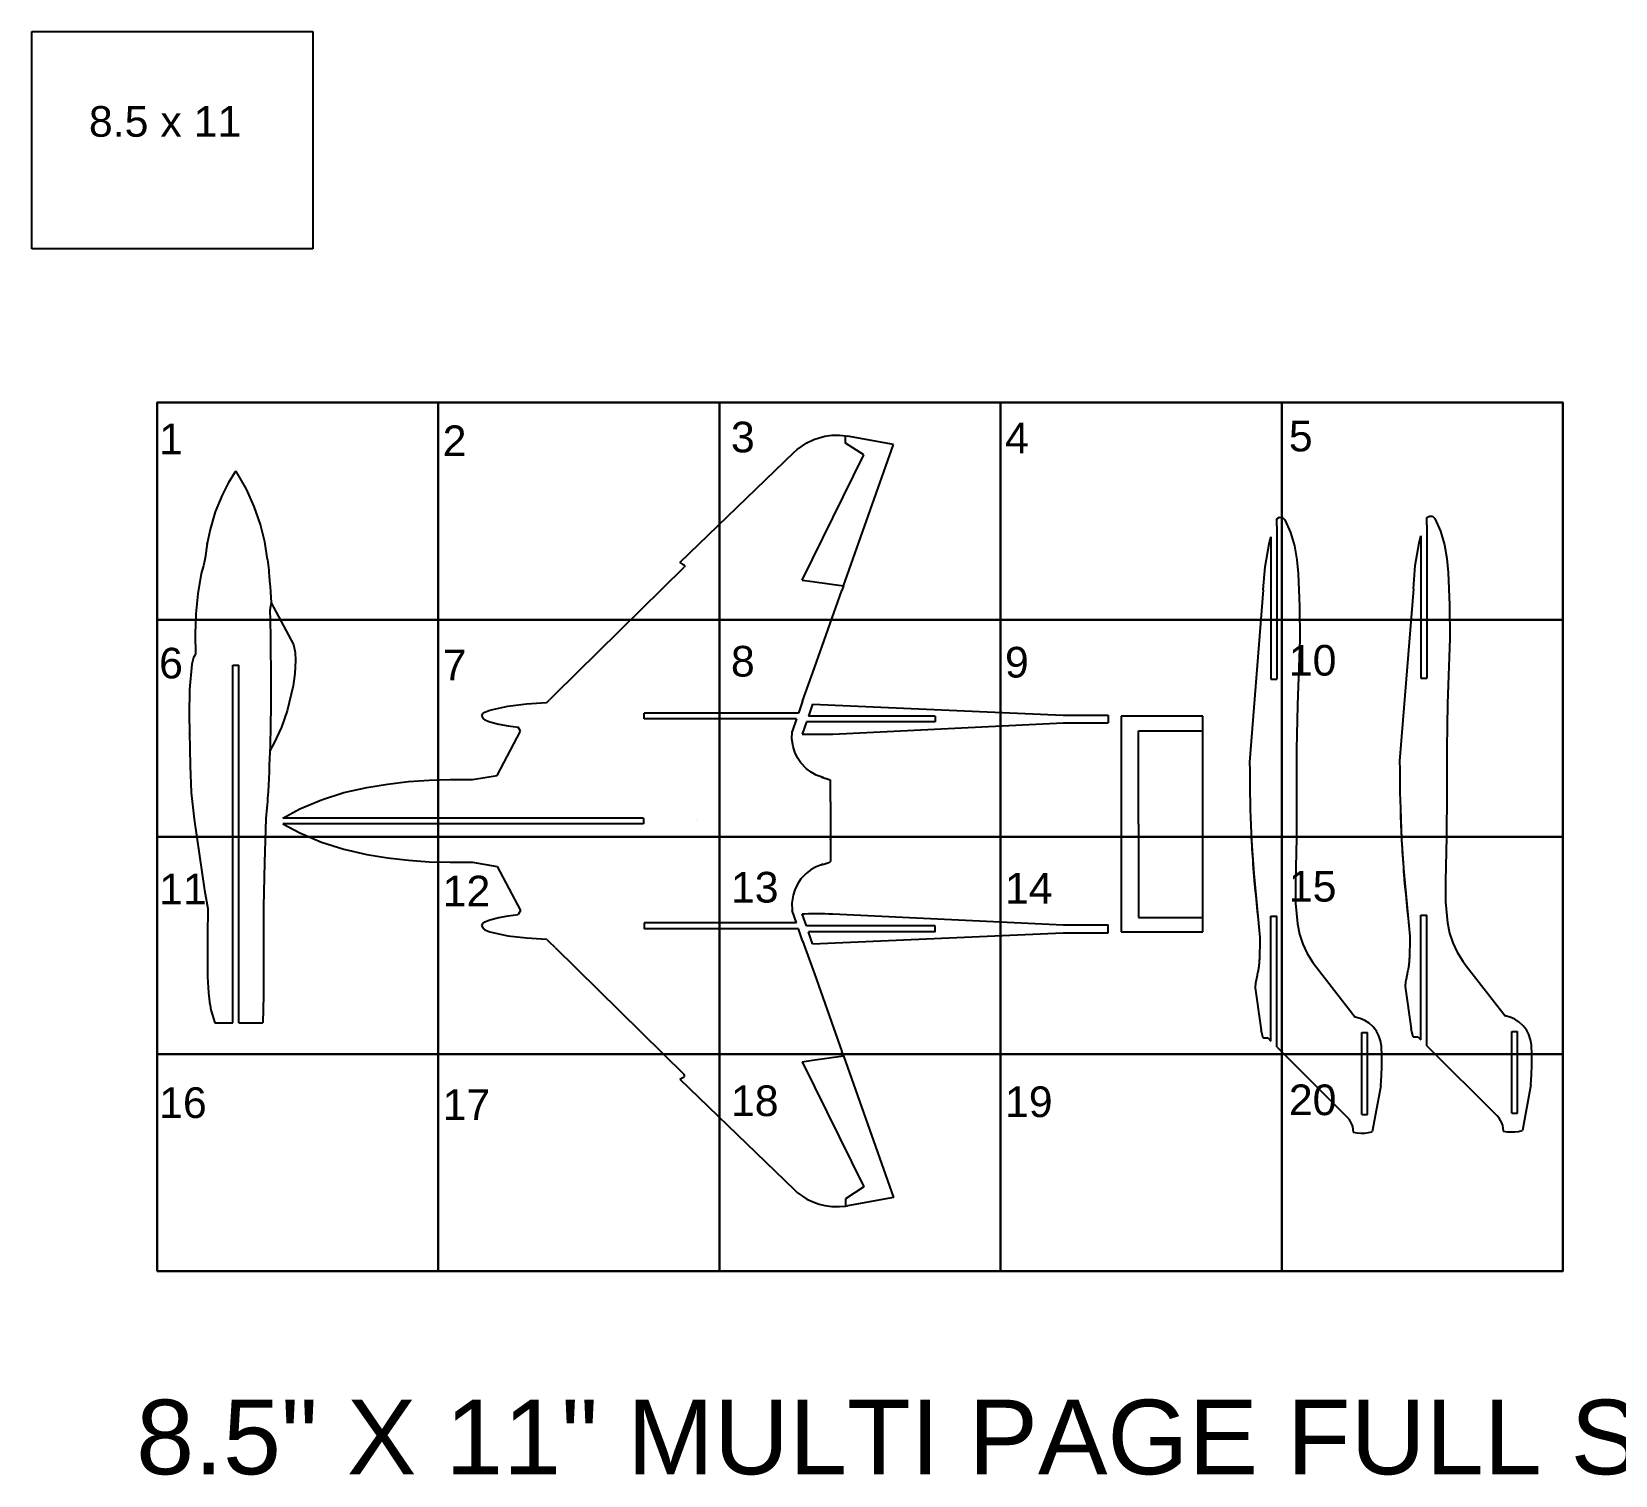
# Model space of a CAD drawing. Header units: inches. Extents: x 17 to 413, y 34 to 164.
# Drawn here: x 271.9 to 333.9, y 35.8 to 92.3 of the extents above; entities that cross this region are included whole.
import ezdxf

# ---------------------------------------------------------------- set-up
doc = ezdxf.new("R2010")
doc.units = ezdxf.units.IN
doc.header["$MEASUREMENT"] = 0
doc.linetypes.add('CENTERX2', pattern=[4, 2.5, -0.5, 0.5, -0.5])
for name, color, linetype in [('GLASS', 120, 'Continuous'), ('Layer 1', 7, 'Continuous'), ('MISC', 210, 'CENTERX2')]:
    doc.layers.add(name, color=color, linetype=linetype)
doc.styles.get("Standard").update_dxf_attribs({"font": 'arial.ttf'})

msp = doc.modelspace()

# ---------------------------------------------------------------- linework, layer by layer
at = {"linetype": 'Continuous'}
for p, q in [((301.85495, 75.9824), (302.23363, 76.24206)), ((278.67776, 71.67407), (278.61594, 71.4204)), ((297.26528, 71.55297), (297.38213, 71.48156)), ((302.04321, 70.86703), (302.45219, 70.80809)), ((303.66075, 70.63781), (303.59906, 70.46455)), ((320.09226, 70.48191), (319.55539, 63.7336)), ((325.96253, 70.52669), (325.42566, 63.77838)), ((278.29449, 67.93786), (278.31423, 67.95646)), ((279.77109, 53.5318), (279.77109, 67.5318)), ((279.77109, 67.5318), (279.99929, 67.5318)), ((279.99929, 53.5318), (279.99929, 67.5318)), ((292.377, 66.39649), (292.16277, 66.18443)), ((292.05241, 66.0784), (292.04627, 66.07222)), ((302.06485, 66.13034), (301.9054, 65.66019)), ((302.45033, 66.01185), (302.28958, 65.54171)), ((290.5452, 65.15672), (290.93799, 65.10683)), ((301.82801, 65.43199), (301.66106, 64.9397)), ((302.21155, 65.31351), (302.04784, 64.83471)), ((307.25057, 65.31351), (302.21155, 65.31351)), ((307.25057, 65.54171), (302.28958, 65.54171)), ((307.25057, 65.54171), (307.25057, 65.31351)), ((312.26585, 65.58125), (314.02512, 65.58125)), ((312.26585, 65.27614), (314.02512, 65.27614)), ((314.02512, 65.58125), (314.02512, 65.27614)), ((314.53042, 65.54132), (314.53042, 57.09132)), ((317.73042, 65.54132), (314.53042, 65.54132)), ((317.73042, 57.09132), (317.73042, 65.54132)), ((315.20625, 61.31632), (315.20625, 64.9713)), ((315.20625, 64.9713), (317.73042, 64.9713)), ((288.27432, 63.05678), (289.14627, 63.05678)), ((303.15762, 62.18562), (303.15762, 60.69255)), ((295.83362, 61.55318), (281.73198, 61.55318)), ((295.83362, 61.55318), (295.83362, 61.32498)), ((295.83362, 61.32498), (281.73198, 61.32498)), ((315.20625, 61.31632), (315.20625, 57.66134)), ((288.27432, 59.82138), (289.14627, 59.82138)), ((290.5452, 57.72145), (290.93799, 57.77134)), ((301.82801, 57.44617), (301.66106, 57.93847)), ((302.21155, 57.32769), (302.04784, 57.80649)), ((315.20625, 57.66134), (317.73042, 57.66134)), ((320.38691, 52.82085), (320.38691, 57.70723)), ((320.38691, 57.70723), (320.61511, 57.70723)), ((320.61511, 52.5936), (320.61511, 57.70723)), ((326.25717, 52.86563), (326.25717, 57.75201)), ((326.25717, 57.75201), (326.48537, 57.75201)), ((326.48537, 52.63838), (326.48537, 57.75201)), ((302.06485, 56.74783), (301.9054, 57.21797)), ((307.25057, 57.32769), (302.21155, 57.32769)), ((302.45033, 56.62935), (302.28958, 57.09949)), ((307.25057, 57.09949), (302.28958, 57.09949)), ((307.25057, 57.09949), (307.25057, 57.32769)), ((312.26585, 57.36506), (314.02512, 57.36506)), ((312.26585, 57.05996), (314.02512, 57.05996)), ((314.02512, 57.05996), (314.02512, 57.36506)), ((314.53042, 57.09132), (317.73042, 57.09132)), ((292.05241, 56.79976), (292.04627, 56.80594)), ((292.377, 56.48168), (292.16277, 56.69373)), ((323.94424, 49.9509), (323.94424, 53.1509)), ((323.94424, 53.1509), (324.05834, 53.1509)), ((329.8145, 49.99568), (329.8145, 53.19568)), ((329.8145, 53.19568), (329.9286, 53.19568)), ((302.04321, 52.01114), (302.45219, 52.07008)), ((303.66075, 52.24036), (303.59906, 52.41362)), ((297.26528, 51.32519), (297.38213, 51.3966)), ((323.94424, 49.9509), (324.05834, 49.9509)), ((329.8145, 49.99568), (329.9286, 49.99568)), ((301.85495, 46.89577), (302.23363, 46.63611))]:
    msp.add_line(p, q, dxfattribs=at)
at = {"layer": 'GLASS', "color": 7}
for p, q in [((319.71656, 59.38618), (319.96003, 56.88048)), ((325.58682, 59.43095), (325.8303, 56.92526)), ((319.82371, 58.20047), (319.85401, 57.89319)), ((319.85401, 57.89319), (319.88647, 57.58592)), ((325.69398, 58.24525), (325.72427, 57.93797)), ((325.72427, 57.93797), (325.75673, 57.6307)), ((325.75673, 57.6307), (325.78919, 57.32558)), ((319.88647, 57.58592), (319.91892, 57.28081))]:
    msp.add_line(p, q, dxfattribs=at)
at = {"layer": 'Layer 1', "color": 7}
for p, q in [((302.23363, 76.24206), (302.50813, 76.36896)), ((302.50813, 76.36896), (302.71101, 76.43958)), ((302.71101, 76.43958), (302.93111, 76.49361)), ((302.93111, 76.49361), (303.21195, 76.53439)), ((303.21195, 76.53439), (303.50597, 76.53555)), ((303.50597, 76.53555), (303.74088, 76.51351)), ((303.74088, 76.51351), (303.81545, 76.50388)), ((303.74621, 76.22691), (303.74621, 76.51471)), ((304.4603, 75.76817), (303.74621, 76.22691)), ((305.62449, 76.17714), (303.81545, 76.50389)), ((297.26528, 71.55297), (301.72944, 75.86771)), ((301.72944, 75.86771), (301.85495, 75.9824)), ((302.04321, 70.86703), (304.4603, 75.76817)), ((303.66075, 70.63781), (305.62449, 76.17714)), ((279.8549, 75.1082), (279.58966, 74.6599)), ((279.86788, 75.12119), (279.8549, 75.1082)), ((279.88519, 75.12768), (279.86788, 75.12119)), ((279.90467, 75.12119), (279.88519, 75.12768)), ((279.91765, 75.1082), (279.90467, 75.12119)), ((280.30569, 74.4195), (279.91765, 75.1082)), ((279.58966, 74.6599), (279.3543, 74.19525)), ((280.60801, 73.74523), (280.30569, 74.4195)), ((279.3543, 74.19525), (279.08428, 73.53227)), ((280.84847, 73.04651), (280.60801, 73.74523)), ((279.08428, 73.53227), (278.87799, 72.84678)), ((320.61511, 73.26137), (320.61989, 73.26853)), ((320.61989, 73.26853), (320.7268, 73.32576)), ((320.7268, 73.32576), (320.84091, 73.31723)), ((320.84091, 73.31723), (320.93379, 73.2267)), ((320.93379, 73.2267), (321.15906, 72.73129)), ((326.48537, 73.30615), (326.49016, 73.31331)), ((326.49016, 73.31331), (326.59707, 73.37054)), ((326.59707, 73.37054), (326.71118, 73.36201)), ((326.71118, 73.36201), (326.80405, 73.27148)), ((326.80405, 73.27148), (327.02932, 72.77607)), ((278.87799, 72.84678), (278.76144, 72.29711)), ((281.01565, 72.36579), (280.84847, 73.04651)), ((320.3146, 72.2849), (320.38691, 72.55585)), ((321.15906, 72.73129), (321.3075, 72.20513)), ((326.18486, 72.32968), (326.25717, 72.60063)), ((327.02932, 72.77607), (327.17777, 72.24991)), ((278.76144, 72.29711), (278.68522, 71.74043)), ((278.75133, 72.31242), (278.75565, 72.27564)), ((281.12941, 71.67407), (281.01565, 72.36579)), ((320.16879, 71.38858), (320.3146, 72.2849)), ((321.3075, 72.20513), (321.40025, 71.66295)), ((326.03906, 71.43335), (326.18486, 72.32968)), ((327.17777, 72.24991), (327.27052, 71.70773)), ((278.61594, 71.4204), (278.53371, 71.1182)), ((278.68522, 71.74043), (278.67776, 71.67407)), ((281.12941, 71.67407), (281.14023, 71.56804)), ((281.14023, 71.56804), (281.15321, 71.46417)), ((281.15321, 71.46417), (281.16403, 71.35814)), ((281.16403, 71.35814), (281.17485, 71.25211)), ((292.377, 66.39649), (297.42541, 71.37121)), ((297.38213, 71.48156), (297.41675, 71.47074)), ((297.41675, 71.47074), (297.44056, 71.44261)), ((297.44488, 71.40367), (297.42541, 71.37121)), ((297.44056, 71.44261), (297.44488, 71.40367)), ((320.09226, 70.48191), (320.16879, 71.38858)), ((321.40025, 71.66295), (321.45844, 71.11945)), ((325.96253, 70.52669), (326.03906, 71.43335)), ((327.27052, 71.70773), (327.3287, 71.16423)), ((278.53371, 71.1182), (278.40156, 70.33372)), ((278.47219, 70.77821), (278.46137, 70.77821)), ((281.17485, 71.25211), (281.18351, 71.14607)), ((281.18351, 71.14607), (281.19216, 71.04004)), ((281.19216, 71.04004), (281.20947, 70.83014)), ((281.20947, 70.83014), (281.22462, 70.61808)), ((302.45219, 70.80809), (303.66075, 70.63781)), ((321.45844, 71.11945), (321.50931, 69.83368)), ((327.3287, 71.16423), (327.37958, 69.87846)), ((278.40156, 70.33372), (278.32522, 69.5421)), ((281.22462, 70.61808), (281.23977, 70.40601)), ((281.23977, 70.40601), (281.2679, 69.98189)), ((302.5236, 67.43082), (303.59906, 70.46455)), ((278.32522, 69.5421), (278.30079, 68.74945)), ((281.24892, 69.83258), (281.21596, 69.69409)), ((281.21596, 69.69409), (281.22246, 69.55776)), ((281.22246, 69.55776), (281.22462, 69.4236)), ((281.22462, 69.4236), (281.22895, 69.28943)), ((281.26787, 69.98229), (281.24892, 69.83258)), ((281.26787, 69.98229), (282.14643, 68.33947)), ((321.50931, 69.83368), (321.51611, 68.54725)), ((327.37958, 69.87846), (327.38638, 68.59203)), ((281.22895, 69.28943), (281.23328, 69.15743)), ((281.23328, 69.15743), (281.23544, 69.02544)), ((281.23544, 69.02544), (281.23761, 68.89344)), ((281.23761, 68.89344), (281.23978, 68.7636)), ((278.30079, 68.74945), (278.31423, 67.95646)), ((281.23978, 68.7636), (281.24194, 68.63377)), ((281.24194, 68.63377), (281.24194, 68.50393)), ((281.24194, 68.50393), (281.24411, 68.24643)), ((281.24411, 68.24643), (281.24628, 67.98892)), ((282.14643, 68.33947), (282.20694, 68.03026)), ((321.51611, 68.54725), (321.42931, 65.97542)), ((327.38638, 68.59203), (327.29958, 66.0202)), ((278.16848, 67.57003), (278.07599, 66.57917)), ((278.22469, 67.83153), (278.16848, 67.57003)), ((278.29449, 67.93786), (278.22469, 67.83153)), ((281.24628, 67.98892), (281.2506, 67.47391)), ((282.22216, 67.71405), (282.19849, 67.21502)), ((282.20694, 68.03026), (282.22216, 67.71405)), ((281.2506, 67.47391), (281.25277, 66.9589)), ((281.25277, 66.9589), (281.25277, 66.70139)), ((282.19849, 67.21502), (282.1296, 66.72046)), ((302.06485, 66.13034), (302.5236, 67.43082)), ((278.07599, 66.57917), (278.06623, 65.58452)), ((281.25277, 66.70139), (281.25494, 66.44389)), ((281.25494, 66.44389), (281.25277, 66.18638)), ((282.1296, 66.72046), (281.89555, 65.74898)), ((281.25277, 65.92887), (281.2506, 65.67353)), ((281.25277, 66.18638), (281.25277, 65.92887)), ((281.89555, 65.74898), (281.67144, 65.11092)), ((289.55076, 65.64096), (289.63171, 65.7013)), ((289.63171, 65.7013), (289.82835, 65.77897)), ((289.82835, 65.77897), (290.53586, 65.93532)), ((290.53586, 65.93532), (291.25646, 66.02145)), ((291.25646, 66.02145), (292.04627, 66.07222)), ((292.05241, 66.0784), (292.16277, 66.18443)), ((321.42931, 65.97542), (321.39659, 64.24104)), ((327.29958, 66.0202), (327.26685, 64.28582)), ((278.06623, 65.58452), (278.10219, 63.59334)), ((281.24195, 65.15852), (281.23762, 64.90101)), ((281.24628, 65.41602), (281.24195, 65.15852)), ((281.2506, 65.67353), (281.24628, 65.41602)), ((281.67144, 65.11092), (281.38474, 64.49852)), ((289.51414, 65.54609), (289.55076, 65.64096)), ((289.51414, 65.54609), (289.55165, 65.45183)), ((289.55165, 65.45183), (289.63208, 65.39156)), ((289.63208, 65.39156), (289.82854, 65.31594)), ((289.82854, 65.31594), (290.18349, 65.22125)), ((290.18349, 65.22125), (290.5452, 65.15672)), ((291.02888, 64.95103), (290.93799, 65.10683)), ((278.0569, 64.86762), (278.08702, 64.78849)), ((281.38474, 64.49852), (281.21813, 64.1761)), ((281.23113, 64.64351), (281.22464, 64.386)), ((281.23762, 64.90101), (281.23113, 64.64351)), ((290.11138, 63.21994), (291.02888, 64.95103)), ((301.64721, 64.65779), (301.65977, 64.9262)), ((301.68962, 64.34807), (301.64721, 64.65779)), ((301.65977, 64.9262), (301.66236, 64.95319)), ((281.20733, 63.87315), (281.19651, 63.61565)), ((281.21598, 64.12849), (281.20733, 63.87315)), ((281.22464, 64.386), (281.21598, 64.12849)), ((301.75421, 64.136), (301.68962, 64.34807)), ((301.86135, 63.91211), (301.75421, 64.136)), ((301.99645, 63.70954), (301.86135, 63.91211)), ((321.39659, 64.24104), (321.39593, 62.5062)), ((327.26685, 64.28582), (327.26619, 62.55098)), ((278.10219, 63.59334), (278.14082, 62.54949)), ((281.18569, 63.35814), (281.17487, 63.10064)), ((281.19651, 63.61565), (281.18569, 63.35814)), ((289.14627, 63.05678), (290.11138, 63.21994)), ((302.20255, 63.49127), (301.99645, 63.70954)), ((302.39826, 63.34405), (302.20255, 63.49127)), ((302.60134, 63.23337), (302.39826, 63.34405)), ((302.86333, 63.13771), (302.60134, 63.23337)), ((319.55539, 63.7336), (319.55756, 63.42633)), ((319.55756, 63.42633), (319.55972, 63.11689)), ((325.42566, 63.77838), (325.42782, 63.4711)), ((325.42782, 63.4711), (325.42999, 63.16166)), ((281.16189, 62.84313), (281.14674, 62.58562)), ((281.17487, 63.10064), (281.16189, 62.84313)), ((284.11574, 62.54996), (285.01536, 62.74822)), ((285.01536, 62.74822), (285.82373, 62.88092)), ((285.82373, 62.88092), (286.63778, 62.97746)), ((286.63778, 62.97746), (287.45536, 63.03652)), ((287.45536, 63.03652), (288.27432, 63.05678)), ((302.79625, 63.15503), (302.84385, 63.14205)), ((302.84385, 63.14205), (302.8893, 63.13123)), ((302.8893, 63.13123), (302.93474, 63.11825)), ((302.93474, 63.11825), (302.97802, 63.10526)), ((302.97802, 63.10526), (302.99749, 63.09877)), ((302.99749, 63.09877), (303.01913, 63.09228)), ((303.01913, 63.09228), (303.03861, 63.08579)), ((303.03861, 63.08579), (303.05808, 63.0793)), ((303.05808, 63.0793), (303.07539, 63.07064)), ((303.07539, 63.07064), (303.09487, 63.06415)), ((303.09487, 63.06415), (303.11002, 63.05766)), ((303.11002, 63.05766), (303.12733, 63.049)), ((303.12733, 63.049), (303.14248, 63.04251)), ((303.14248, 63.04251), (303.15762, 63.03386)), ((303.15762, 62.18562), (303.15762, 63.03385)), ((303.15762, 62.18562), (303.15762, 63.03385)), ((319.55972, 63.11689), (319.56405, 62.80961)), ((319.56405, 62.80961), (319.56838, 62.50233)), ((325.42999, 63.16166), (325.43432, 62.85439)), ((325.43432, 62.85439), (325.43864, 62.54711)), ((278.14082, 62.54949), (278.25762, 61.51219)), ((281.10995, 62.07278), (281.09913, 61.9451)), ((281.12077, 62.20045), (281.10995, 62.07278)), ((281.12943, 62.33028), (281.12077, 62.20045)), ((281.13808, 62.45795), (281.12943, 62.33028)), ((281.14674, 62.58562), (281.13808, 62.45795)), ((282.39126, 61.91021), (283.23857, 62.27015)), ((283.23857, 62.27015), (284.11574, 62.54996)), ((303.15762, 62.18562), (303.15762, 62.17047)), ((303.15762, 62.17047), (303.15762, 62.15532)), ((319.56838, 62.50233), (319.57487, 62.19289)), ((319.57487, 62.19289), (319.58353, 61.88562)), ((321.39593, 62.5062), (321.3916, 60.7714)), ((325.43864, 62.54711), (325.44513, 62.23767)), ((325.44513, 62.23767), (325.45379, 61.9304)), ((327.26619, 62.55098), (327.26187, 60.81618)), ((278.25762, 61.51219), (278.56289, 59.44495)), ((281.06647, 61.53883), (281.00824, 59.81365)), ((281.09913, 61.9451), (281.06647, 61.53883)), ((281.73198, 61.55318), (282.39126, 61.91021)), ((297.91878, 61.44774), (297.91878, 61.44774)), ((319.58353, 61.88562), (319.59218, 61.57834)), ((319.58353, 61.88562), (319.63111, 60.63474)), ((319.59218, 61.57834), (319.603, 61.2689)), ((325.45379, 61.9304), (325.46245, 61.62312)), ((325.45379, 61.9304), (325.50137, 60.67952)), ((325.46245, 61.62312), (325.47327, 61.31368)), ((281.73198, 61.32498), (282.39126, 60.96796)), ((282.39126, 60.96796), (283.23857, 60.60802)), ((319.603, 61.2689), (319.61598, 60.96163)), ((319.61598, 60.96163), (319.62247, 60.80799)), ((319.62247, 60.80799), (319.63113, 60.65435)), ((321.3916, 60.7714), (321.34788, 59.03714)), ((325.47327, 61.31368), (325.48625, 61.0064)), ((325.48625, 61.0064), (325.49274, 60.85277)), ((325.49274, 60.85277), (325.5014, 60.69913)), ((327.26187, 60.81618), (327.21814, 59.08191)), ((283.23857, 60.60802), (284.11574, 60.32821)), ((284.11574, 60.32821), (285.01536, 60.12995)), ((285.01536, 60.12995), (285.82373, 59.99725)), ((303.15762, 60.7077), (303.15762, 60.72284)), ((303.15762, 60.69255), (303.15762, 60.7077)), ((303.15762, 60.69255), (303.15762, 59.84432)), ((303.15762, 60.69255), (303.15762, 59.84432)), ((319.63111, 60.63474), (319.71656, 59.38618)), ((319.63113, 60.65435), (319.63979, 60.50071)), ((319.63979, 60.50071), (319.64844, 60.34707)), ((319.64844, 60.34707), (319.6571, 60.19344)), ((319.6571, 60.19344), (319.66792, 60.0398)), ((325.50137, 60.67952), (325.58682, 59.43095)), ((325.5014, 60.69913), (325.51005, 60.54549)), ((325.51005, 60.54549), (325.51871, 60.39185)), ((325.51871, 60.39185), (325.52736, 60.23821)), ((325.52736, 60.23821), (325.53818, 60.08458)), ((281.00824, 59.81365), (280.97552, 58.07927)), ((285.82373, 59.99725), (286.63778, 59.90071)), ((286.63778, 59.90071), (287.45536, 59.84164)), ((287.45536, 59.84164), (288.27432, 59.82138)), ((289.14627, 59.82138), (290.11138, 59.65823)), ((290.11138, 59.65823), (291.02888, 57.92714)), ((302.39826, 59.53411), (302.20255, 59.38689)), ((302.60134, 59.64479), (302.39826, 59.53411)), ((302.86333, 59.74045), (302.60134, 59.64479)), ((302.79625, 59.72313), (302.84385, 59.73612)), ((302.84385, 59.73612), (302.8893, 59.74694)), ((302.8893, 59.74694), (302.93474, 59.75992)), ((302.93474, 59.75992), (302.97802, 59.7729)), ((302.97802, 59.7729), (302.99749, 59.77939)), ((302.99749, 59.77939), (303.01913, 59.78589)), ((303.01913, 59.78589), (303.03861, 59.79238)), ((303.03861, 59.79238), (303.05808, 59.79887)), ((303.05808, 59.79887), (303.07539, 59.80752)), ((303.07539, 59.80752), (303.09487, 59.81402)), ((303.09487, 59.81402), (303.11002, 59.82051)), ((303.11002, 59.82051), (303.12733, 59.82916)), ((303.12733, 59.82916), (303.14248, 59.83565)), ((303.14248, 59.83565), (303.15762, 59.84431)), ((319.66792, 60.0398), (319.67657, 59.88616)), ((319.67657, 59.88616), (319.68739, 59.73252)), ((319.68739, 59.73252), (319.70037, 59.57888)), ((319.70037, 59.57888), (319.71119, 59.42525)), ((325.53818, 60.08458), (325.54684, 59.93094)), ((325.54684, 59.93094), (325.55766, 59.7773)), ((325.55766, 59.7773), (325.57064, 59.62366)), ((325.57064, 59.62366), (325.58146, 59.47002)), ((278.56289, 59.44495), (278.66312, 58.72426)), ((301.86135, 58.96606), (301.75421, 58.74216)), ((301.99645, 59.16862), (301.86135, 58.96606)), ((302.20255, 59.38689), (301.99645, 59.16862)), ((319.71119, 59.42525), (319.73716, 59.12013)), ((319.73716, 59.12013), (319.76529, 58.81286)), ((319.73717, 59.04873), (319.74582, 59.01627)), ((321.34788, 59.03714), (321.35012, 58.22162)), ((325.58146, 59.47002), (325.60742, 59.16491)), ((325.60742, 59.16491), (325.63555, 58.85764)), ((325.60743, 59.09351), (325.61609, 59.06105)), ((327.21814, 59.08191), (327.22038, 58.2664)), ((278.66312, 58.72426), (278.79246, 58.00894)), ((301.68962, 58.5301), (301.64721, 58.22038)), ((301.75421, 58.74216), (301.68962, 58.5301)), ((319.76529, 58.81286), (319.79342, 58.50558)), ((319.79342, 58.50558), (319.82371, 58.20047)), ((325.63555, 58.85764), (325.66369, 58.55036)), ((325.66369, 58.55036), (325.69398, 58.24525)), ((327.22038, 58.2664), (327.29814, 57.44938)), ((278.78811, 57.79255), (278.78595, 57.58049)), ((278.79027, 57.90075), (278.78811, 57.79255)), ((278.79246, 58.00894), (278.79027, 57.90075)), ((280.97552, 58.07927), (280.97486, 56.34443)), ((289.82854, 57.56223), (290.18349, 57.65691)), ((290.18349, 57.65691), (290.5452, 57.72145)), ((291.02888, 57.92714), (290.93799, 57.77134)), ((301.64721, 58.22038), (301.65977, 57.95196)), ((301.65977, 57.95196), (301.66236, 57.92497)), ((321.35012, 58.22162), (321.42788, 57.4046)), ((278.78378, 57.37059), (278.78161, 57.15852)), ((278.78161, 57.15852), (278.78161, 56.94862)), ((278.78595, 57.58049), (278.78378, 57.37059)), ((289.51414, 57.33207), (289.55165, 57.42634)), ((289.51414, 57.33207), (289.55076, 57.2372)), ((289.55076, 57.2372), (289.63171, 57.17686)), ((289.55165, 57.42634), (289.63208, 57.4866)), ((289.63171, 57.17686), (289.82835, 57.0992)), ((289.63208, 57.4866), (289.82854, 57.56223)), ((289.82835, 57.0992), (290.53586, 56.94284)), ((321.42788, 57.4046), (321.51188, 57.00625)), ((327.29814, 57.44938), (327.38214, 57.05103)), ((327.38214, 57.05103), (327.50519, 56.66517)), ((278.78161, 56.53315), (278.77945, 56.32758)), ((278.78161, 56.94862), (278.78161, 56.74089)), ((278.78161, 56.74089), (278.78161, 56.53315)), ((290.53586, 56.94284), (291.25646, 56.85672)), ((291.25646, 56.85672), (292.04627, 56.80594)), ((292.05241, 56.79976), (292.16277, 56.69373)), ((292.377, 56.48168), (297.42541, 51.50696)), ((302.06485, 56.74783), (302.5236, 55.44735)), ((319.9492, 56.46934), (319.94704, 56.36547)), ((319.95137, 56.57104), (319.9492, 56.52127)), ((319.9492, 56.52127), (319.9492, 56.46934)), ((319.95353, 56.66625), (319.95137, 56.64461)), ((319.95137, 56.64461), (319.95137, 56.62081)), ((319.95137, 56.62081), (319.95137, 56.59701)), ((319.95137, 56.59701), (319.95137, 56.57104)), ((319.9557, 56.76796), (319.95353, 56.74848)), ((319.95353, 56.74848), (319.95353, 56.72901)), ((319.95353, 56.72901), (319.95353, 56.70953)), ((319.95353, 56.70953), (319.95353, 56.68789)), ((319.95353, 56.68789), (319.95353, 56.66625)), ((319.95787, 56.84153), (319.9557, 56.82855)), ((319.9557, 56.82855), (319.9557, 56.81556)), ((319.9557, 56.81556), (319.9557, 56.80042)), ((319.9557, 56.80042), (319.9557, 56.7831)), ((319.9557, 56.7831), (319.9557, 56.76796)), ((319.96003, 56.87399), (319.95787, 56.8675)), ((319.95787, 56.8675), (319.95787, 56.86101)), ((319.95787, 56.86101), (319.95787, 56.85235)), ((319.95787, 56.85235), (319.95787, 56.84153)), ((319.96003, 56.88048), (319.96003, 56.87832)), ((319.96003, 56.87832), (319.96003, 56.87399)), ((319.96437, 56.86966), (319.96437, 56.87182)), ((319.96437, 56.86534), (319.96437, 56.86966)), ((319.96437, 56.86101), (319.96437, 56.86534)), ((319.96653, 56.85668), (319.96437, 56.86101)), ((319.96653, 56.85019), (319.96653, 56.85668)), ((319.96653, 56.8437), (319.96653, 56.85019)), ((319.96653, 56.83721), (319.96653, 56.8437)), ((321.51188, 57.00625), (321.63493, 56.6204)), ((321.63493, 56.6204), (321.80374, 56.25133)), ((325.8173, 56.41025), (325.81513, 56.35615)), ((325.81947, 56.51412), (325.8173, 56.41025)), ((325.82163, 56.61582), (325.81947, 56.56605)), ((325.81947, 56.56605), (325.81947, 56.51412)), ((325.8238, 56.71103), (325.82163, 56.68939)), ((325.82163, 56.68939), (325.82163, 56.66559)), ((325.82163, 56.66559), (325.82163, 56.64179)), ((325.82163, 56.64179), (325.82163, 56.61582)), ((325.82597, 56.81274), (325.8238, 56.79326)), ((325.8238, 56.79326), (325.8238, 56.77379)), ((325.8238, 56.77379), (325.8238, 56.75431)), ((325.8238, 56.75431), (325.8238, 56.73267)), ((325.8238, 56.73267), (325.8238, 56.71103)), ((325.82813, 56.88631), (325.82597, 56.87333)), ((325.82597, 56.87333), (325.82597, 56.86034)), ((325.82597, 56.86034), (325.82597, 56.84519)), ((325.82597, 56.84519), (325.82597, 56.82788)), ((325.82597, 56.82788), (325.82597, 56.81274)), ((325.8303, 56.91877), (325.82813, 56.91228)), ((325.82813, 56.91228), (325.82813, 56.90578)), ((325.82813, 56.90578), (325.82813, 56.89713)), ((325.82813, 56.89713), (325.82813, 56.88631)), ((325.8303, 56.92526), (325.8303, 56.92309)), ((325.8303, 56.92309), (325.8303, 56.91877)), ((325.83463, 56.91444), (325.83463, 56.9166)), ((325.83463, 56.91011), (325.83463, 56.91444)), ((325.83463, 56.90579), (325.83463, 56.91011)), ((325.8368, 56.90146), (325.83463, 56.90579)), ((325.8368, 56.89497), (325.8368, 56.90146)), ((325.8368, 56.88848), (325.8368, 56.89497)), ((325.8368, 56.88198), (325.8368, 56.88848)), ((327.50519, 56.66517), (327.67401, 56.29611)), ((278.77729, 56.12201), (278.77512, 55.91644)), ((278.77512, 55.91644), (278.77512, 55.81257)), ((278.77512, 55.81257), (278.77512, 55.7087)), ((278.77945, 56.32758), (278.77729, 56.12201)), ((280.97486, 56.34443), (280.97053, 54.60963)), ((319.91672, 55.78554), (319.91239, 55.75741)), ((319.91888, 55.81583), (319.91672, 55.78554)), ((319.92321, 55.84829), (319.91888, 55.81583)), ((319.92538, 55.88075), (319.92321, 55.84829)), ((319.92754, 55.91537), (319.92538, 55.88075)), ((319.93187, 55.95216), (319.92754, 55.91537)), ((319.93404, 55.99111), (319.93187, 55.95216)), ((319.9362, 56.03006), (319.93404, 55.99111)), ((319.93837, 56.07118), (319.9362, 56.0517)), ((319.9362, 56.0517), (319.9362, 56.03006)), ((319.94054, 56.11662), (319.93837, 56.09282)), ((319.93837, 56.09282), (319.93837, 56.07118)), ((319.9427, 56.18586), (319.94054, 56.16206)), ((319.94054, 56.16206), (319.94054, 56.13826)), ((319.94054, 56.13826), (319.94054, 56.11662)), ((319.94487, 56.2616), (319.9427, 56.20967)), ((319.9427, 56.20967), (319.9427, 56.18586)), ((319.94704, 56.36547), (319.94487, 56.31137)), ((319.94487, 56.31137), (319.94487, 56.2616)), ((321.80374, 56.25133), (322.02505, 55.90335)), ((322.02505, 55.90335), (322.15419, 55.72495)), ((325.78049, 55.77406), (325.77616, 55.74593)), ((325.78266, 55.80219), (325.78049, 55.77406)), ((325.78698, 55.83032), (325.78266, 55.80219)), ((325.78915, 55.86061), (325.78698, 55.83032)), ((325.79348, 55.89307), (325.78915, 55.86061)), ((325.79564, 55.92553), (325.79348, 55.89307)), ((325.79781, 55.96015), (325.79564, 55.92553)), ((325.80214, 55.99694), (325.79781, 55.96015)), ((325.8043, 56.03589), (325.80214, 55.99694)), ((325.80647, 56.07484), (325.8043, 56.03589)), ((325.80863, 56.11596), (325.80647, 56.09648)), ((325.80647, 56.09648), (325.80647, 56.07484)), ((325.8108, 56.1614), (325.80863, 56.13759)), ((325.80863, 56.13759), (325.80863, 56.11596)), ((325.81297, 56.23064), (325.8108, 56.20684)), ((325.8108, 56.20684), (325.8108, 56.18304)), ((325.8108, 56.18304), (325.8108, 56.1614)), ((325.81513, 56.30638), (325.81297, 56.25445)), ((325.81297, 56.25445), (325.81297, 56.23064)), ((325.81513, 56.35615), (325.81513, 56.30638)), ((327.67401, 56.29611), (327.89532, 55.94813)), ((327.89532, 55.94813), (328.02445, 55.76973)), ((278.77512, 55.7087), (278.77512, 55.60483)), ((278.77512, 55.60483), (278.77729, 55.50096)), ((278.77729, 55.50096), (278.77945, 55.39493)), ((278.77945, 55.39493), (278.78378, 55.2889)), ((278.78378, 55.2889), (278.78811, 55.18287)), ((278.78811, 55.18287), (278.79243, 55.07251)), ((302.5236, 55.44735), (303.59906, 52.41362)), ((319.80203, 55.15151), (319.79121, 55.09092)), ((319.81285, 55.2121), (319.80203, 55.15151)), ((319.81934, 55.2424), (319.81285, 55.2121)), ((319.82367, 55.27053), (319.81934, 55.2424)), ((319.83016, 55.29866), (319.82367, 55.27053)), ((319.83449, 55.32679), (319.83016, 55.29866)), ((319.84098, 55.35276), (319.83449, 55.32679)), ((319.84747, 55.38089), (319.84098, 55.35276)), ((319.8518, 55.40469), (319.84747, 55.38089)), ((319.85613, 55.43066), (319.8518, 55.40469)), ((319.86695, 55.48043), (319.85613, 55.43066)), ((319.87777, 55.52803), (319.86695, 55.48043)), ((319.88642, 55.57564), (319.87777, 55.52803)), ((319.89508, 55.62325), (319.88642, 55.57564)), ((319.8994, 55.64921), (319.89508, 55.62325)), ((319.90157, 55.67518), (319.8994, 55.64921)), ((319.9059, 55.70115), (319.90157, 55.67518)), ((319.91022, 55.72928), (319.9059, 55.70115)), ((319.91239, 55.75741), (319.91022, 55.72928)), ((322.1542, 55.72495), (323.68405, 53.76228)), ((325.6723, 55.19629), (325.66148, 55.1357)), ((325.68312, 55.25688), (325.6723, 55.19629)), ((325.68961, 55.28718), (325.68312, 55.25688)), ((325.69394, 55.31531), (325.68961, 55.28718)), ((325.70043, 55.34344), (325.69394, 55.31531)), ((325.70475, 55.37157), (325.70043, 55.34344)), ((325.71125, 55.39754), (325.70475, 55.37157)), ((325.71774, 55.42567), (325.71125, 55.39754)), ((325.72206, 55.44947), (325.71774, 55.42567)), ((325.72639, 55.47544), (325.72206, 55.44947)), ((325.73721, 55.52521), (325.72639, 55.47544)), ((325.74803, 55.57281), (325.73721, 55.52521)), ((325.75669, 55.62042), (325.74803, 55.57281)), ((325.76534, 55.66803), (325.75669, 55.62042)), ((325.76967, 55.69399), (325.76534, 55.66803)), ((325.77183, 55.71996), (325.76967, 55.69399)), ((325.77616, 55.74593), (325.77183, 55.71996)), ((328.02447, 55.76973), (329.55432, 53.80706)), ((278.79243, 55.07251), (278.79892, 54.96431)), ((278.79892, 54.96431), (278.80325, 54.90805)), ((278.79943, 54.95773), (278.79948, 54.9558)), ((278.79948, 54.9558), (278.79974, 54.95376)), ((278.80325, 54.90805), (278.80758, 54.85395)), ((278.80758, 54.85395), (278.81191, 54.79769)), ((278.81191, 54.79769), (278.81623, 54.74143)), ((278.81623, 54.74143), (278.82056, 54.683)), ((278.82056, 54.683), (278.82705, 54.62674)), ((278.82705, 54.62674), (278.83354, 54.56832)), ((278.83354, 54.56832), (278.84003, 54.51205)), ((280.97053, 54.60963), (280.94336, 53.5318)), ((319.76958, 54.93728), (319.76741, 54.90699)), ((319.7739, 54.96758), (319.76958, 54.93728)), ((319.78256, 55.02817), (319.7739, 54.96758)), ((319.79121, 55.09092), (319.78256, 55.02817)), ((325.63984, 54.98206), (325.63767, 54.95177)), ((325.64417, 55.01236), (325.63984, 54.98206)), ((325.65282, 55.07295), (325.64417, 55.01236)), ((325.66148, 55.1357), (325.65282, 55.07295)), ((278.84003, 54.51205), (278.84653, 54.45363)), ((278.84653, 54.45363), (278.85518, 54.3952)), ((278.85518, 54.3952), (278.86167, 54.33678)), ((278.86167, 54.33678), (278.87033, 54.27835)), ((278.87033, 54.27835), (278.88115, 54.21993)), ((278.88115, 54.21993), (278.8898, 54.16366)), ((278.8898, 54.16366), (278.90062, 54.10524)), ((278.90062, 54.10524), (278.91144, 54.04898)), ((278.91144, 54.04898), (278.91353, 54.03991)), ((278.91353, 54.03991), (279.06572, 53.5318)), ((323.67323, 53.75146), (323.66241, 53.73848)), ((323.68405, 53.76228), (323.67323, 53.75146)), ((323.88287, 53.70973), (323.68405, 53.76228)), ((324.06773, 53.62881), (323.88287, 53.70973)), ((324.2354, 53.51854), (324.06773, 53.62881)), ((324.39133, 53.3773), (324.2354, 53.51854)), ((324.5147, 53.21347), (324.39133, 53.3773)), ((325.951, 52.97395), (325.87791, 53.29638)), ((329.5435, 53.79624), (329.53268, 53.78326)), ((329.55432, 53.80706), (329.5435, 53.79624)), ((329.75314, 53.7545), (329.55432, 53.80706)), ((329.938, 53.67359), (329.75314, 53.7545)), ((330.10567, 53.56332), (329.938, 53.67359)), ((330.2616, 53.42208), (330.10567, 53.56332)), ((330.38496, 53.25825), (330.2616, 53.42208)), ((320.08073, 52.92917), (320.00765, 53.2516)), ((320.27813, 52.92917), (320.38691, 52.82085)), ((324.61382, 53.0302), (324.5147, 53.21347)), ((324.68051, 52.82856), (324.61382, 53.0302)), ((324.71188, 52.62406), (324.68051, 52.82856)), ((326.1484, 52.97395), (326.25717, 52.86563)), ((330.48409, 53.07498), (330.38496, 53.25825)), ((330.55077, 52.87334), (330.48409, 53.07498)), ((330.58215, 52.66884), (330.55077, 52.87334)), ((302.45219, 52.07008), (303.66075, 52.24036)), ((303.66075, 52.24036), (305.62449, 46.70102)), ((320.61511, 52.5936), (323.37245, 49.84776)), ((324.73136, 52.23672), (324.71188, 52.62406)), ((324.73352, 51.84505), (324.73136, 52.23672)), ((326.48537, 52.63838), (329.24272, 49.89254)), ((330.60162, 52.2815), (330.58215, 52.66884)), ((330.60379, 51.88983), (330.60162, 52.2815)), ((297.41675, 51.40742), (297.44056, 51.43555)), ((297.44488, 51.4745), (297.42541, 51.50696)), ((297.44056, 51.43555), (297.44488, 51.4745)), ((302.04321, 52.01114), (304.4603, 47.10999)), ((324.68808, 51.06821), (324.71838, 51.45555)), ((324.71838, 51.45555), (324.73352, 51.84505)), ((330.55835, 51.11299), (330.58864, 51.50033)), ((330.58864, 51.50033), (330.60379, 51.88983)), ((297.26528, 51.32519), (301.72944, 47.01045)), ((297.38213, 51.3966), (297.41675, 51.40742)), ((324.68808, 51.06821), (324.35701, 49.27432)), ((330.55835, 51.11299), (330.22728, 49.3191)), ((323.44603, 49.76337), (323.37245, 49.84776)), ((323.50661, 49.67248), (323.44603, 49.76337)), ((323.55422, 49.57511), (323.50661, 49.67248)), ((323.58884, 49.47124), (323.55422, 49.57511)), ((329.31629, 49.80815), (329.24272, 49.89254)), ((329.37688, 49.71726), (329.31629, 49.80815)), ((329.42448, 49.61988), (329.37688, 49.71726)), ((329.45911, 49.51602), (329.42448, 49.61988)), ((323.61048, 49.36304), (323.58884, 49.47124)), ((323.61697, 49.25268), (323.61048, 49.36304)), ((323.61048, 49.25485), (323.75979, 49.22888)), ((323.61697, 49.25268), (323.61697, 49.25917)), ((323.75979, 49.22888), (323.90909, 49.22022)), ((323.90909, 49.22022), (324.06056, 49.22239)), ((324.06056, 49.22239), (324.20987, 49.24187)), ((324.20987, 49.24187), (324.35701, 49.27432)), ((329.48074, 49.40782), (329.45911, 49.51602)), ((329.48724, 49.29746), (329.48074, 49.40782)), ((329.48074, 49.29963), (329.63005, 49.27366)), ((329.48724, 49.29746), (329.48724, 49.30395)), ((329.63005, 49.27366), (329.77936, 49.265)), ((329.77936, 49.265), (329.93083, 49.26717)), ((329.93083, 49.26717), (330.08013, 49.28664)), ((330.08013, 49.28664), (330.22728, 49.3191)), ((304.4603, 47.10999), (303.74621, 46.65125)), ((301.72944, 47.01045), (301.85495, 46.89577)), ((302.23363, 46.63611), (302.50813, 46.5092)), ((302.50813, 46.5092), (302.71101, 46.43858)), ((303.74621, 46.65125), (303.74621, 46.36346)), ((305.62449, 46.70102), (303.81545, 46.37428)), ((302.71101, 46.43858), (302.93111, 46.38455)), ((302.93111, 46.38455), (303.21195, 46.34377)), ((303.21195, 46.34377), (303.50597, 46.34262)), ((303.50597, 46.34262), (303.74088, 46.36466)), ((303.74088, 46.36466), (303.81545, 46.37428))]:
    msp.add_line(p, q, dxfattribs=at)
at = {"layer": 'Layer 1', "linetype": 'Continuous'}
for p, q in [((320.61511, 72.98339), (320.61511, 73.26137)), ((326.48537, 73.02817), (326.48537, 73.30615)), ((320.38691, 72.55585), (320.38691, 66.98339)), ((320.61511, 72.98339), (320.61511, 66.98339)), ((326.25717, 72.60063), (326.25717, 67.02817)), ((326.48537, 73.02817), (326.48537, 67.02817)), ((320.38691, 66.98339), (320.61511, 66.98339)), ((326.25717, 67.02817), (326.48537, 67.02817)), ((301.9054, 65.66019), (295.86671, 65.66019)), ((295.86671, 65.43199), (295.86671, 65.66019)), ((301.82801, 65.43199), (295.86671, 65.43199)), ((301.82801, 57.44617), (295.86671, 57.44617)), ((295.86671, 57.44617), (295.86671, 57.21797)), ((301.9054, 57.21797), (295.86671, 57.21797)), ((319.76741, 54.90699), (320.00765, 53.2516)), ((325.63767, 54.95177), (325.87791, 53.29638)), ((279.06572, 53.5318), (279.77109, 53.5318)), ((279.99929, 53.5318), (280.94336, 53.5318)), ((320.27813, 52.92917), (320.08073, 52.92917)), ((324.05834, 53.1509), (324.17244, 53.1509)), ((324.17244, 49.9509), (324.17244, 53.1509)), ((326.1484, 52.97395), (325.951, 52.97395)), ((329.9286, 53.19568), (330.0427, 53.19568)), ((330.0427, 49.99568), (330.0427, 53.19568)), ((324.05834, 49.9509), (324.17244, 49.9509)), ((329.9286, 49.99568), (330.0427, 49.99568))]:
    msp.add_line(p, q, dxfattribs=at)
at = {"layer": 'Layer 1', "color": 7}
for points in [[(302.45033, 66.01185), (302.45054, 66.01243)], [(302.45054, 66.01243), (312.26585, 65.58125)], [(303.24449, 64.83904), (312.26585, 65.27614)], [(302.04784, 64.83471), (302.14306, 64.83471), (302.30102, 64.83255), (302.61479, 64.83039), (302.77275, 64.83039), (302.93072, 64.83255), (303.08652, 64.83471), (303.16659, 64.83688), (303.24449, 64.83905)], [(302.04784, 57.80649), (302.14306, 57.80649), (302.30102, 57.80865), (302.61479, 57.81082), (302.77275, 57.81082), (302.93072, 57.80865), (303.08652, 57.80649), (303.16659, 57.80432), (303.24449, 57.80216)], [(303.24449, 57.80216), (312.26585, 57.36506)], [(302.45054, 56.62877), (312.26585, 57.05996)], [(302.45033, 56.62935), (302.45054, 56.62877)]]:
    msp.add_lwpolyline(points, dxfattribs=at)
at = {"layer": 'MISC', "linetype": 'Continuous'}
for p, q in [((271.89842, 83.83373), (271.89842, 92.33373)), ((271.89842, 92.33373), (282.89842, 92.33373)), ((282.89842, 92.33373), (282.89842, 83.83373)), ((282.89842, 83.83373), (271.89842, 83.83373)), ((276.81062, 69.3116), (276.81062, 77.8116)), ((276.81062, 77.8116), (287.81062, 77.8116)), ((287.81062, 77.8116), (287.81062, 69.3116)), ((287.81062, 69.3116), (287.81062, 77.8116)), ((287.81062, 77.8116), (298.81062, 77.8116)), ((298.81062, 77.8116), (298.81062, 69.3116)), ((298.81062, 69.3116), (298.81062, 77.8116)), ((298.81062, 77.8116), (309.81062, 77.8116)), ((309.81062, 77.8116), (309.81062, 69.3116)), ((309.81062, 69.3116), (309.81062, 77.8116)), ((309.81062, 77.8116), (320.81062, 77.8116)), ((320.81062, 77.8116), (320.81062, 69.3116)), ((320.81062, 69.3116), (320.81062, 77.8116)), ((320.81062, 77.8116), (331.81062, 77.8116)), ((331.81062, 77.8116), (331.81062, 69.3116)), ((287.81062, 69.3116), (276.81062, 69.3116)), ((276.81062, 60.8116), (276.81062, 69.3116)), ((276.81062, 69.3116), (287.81062, 69.3116)), ((298.81062, 69.3116), (287.81062, 69.3116)), ((287.81062, 69.3116), (287.81062, 60.8116)), ((287.81062, 60.8116), (287.81062, 69.3116)), ((287.81062, 69.3116), (298.81062, 69.3116)), ((309.81062, 69.3116), (298.81062, 69.3116)), ((298.81062, 69.3116), (298.81062, 60.8116)), ((298.81062, 60.8116), (298.81062, 69.3116)), ((298.81062, 69.3116), (309.81062, 69.3116)), ((320.81062, 69.3116), (309.81062, 69.3116)), ((309.81062, 69.3116), (309.81062, 60.8116)), ((309.81062, 60.8116), (309.81062, 69.3116)), ((309.81062, 69.3116), (320.81062, 69.3116)), ((331.81062, 69.3116), (320.81062, 69.3116)), ((320.81062, 69.3116), (320.81062, 60.8116)), ((320.81062, 60.8116), (320.81062, 69.3116)), ((320.81062, 69.3116), (331.81062, 69.3116)), ((331.81062, 69.3116), (331.81062, 60.8116)), ((287.81062, 60.8116), (276.81062, 60.8116)), ((276.81062, 52.3116), (276.81062, 60.8116)), ((276.81062, 60.8116), (287.81062, 60.8116)), ((298.81062, 60.8116), (287.81062, 60.8116)), ((287.81062, 60.8116), (287.81062, 52.3116)), ((287.81062, 52.3116), (287.81062, 60.8116)), ((287.81062, 60.8116), (298.81062, 60.8116)), ((309.81062, 60.8116), (298.81062, 60.8116)), ((298.81062, 60.8116), (298.81062, 52.3116)), ((298.81062, 52.3116), (298.81062, 60.8116)), ((298.81062, 60.8116), (309.81062, 60.8116)), ((320.81062, 60.8116), (309.81062, 60.8116)), ((309.81062, 60.8116), (309.81062, 52.3116)), ((309.81062, 52.3116), (309.81062, 60.8116)), ((309.81062, 60.8116), (320.81062, 60.8116)), ((331.81062, 60.8116), (320.81062, 60.8116)), ((320.81062, 60.8116), (320.81062, 52.3116)), ((320.81062, 52.3116), (320.81062, 60.8116)), ((320.81062, 60.8116), (331.81062, 60.8116)), ((331.81062, 60.8116), (331.81062, 52.3116)), ((287.81062, 52.3116), (276.81062, 52.3116)), ((276.81062, 43.8116), (276.81062, 52.3116)), ((276.81062, 52.3116), (287.81062, 52.3116)), ((298.81062, 52.3116), (287.81062, 52.3116)), ((287.81062, 52.3116), (287.81062, 43.8116)), ((287.81062, 43.8116), (287.81062, 52.3116)), ((287.81062, 52.3116), (298.81062, 52.3116)), ((309.81062, 52.3116), (298.81062, 52.3116)), ((298.81062, 52.3116), (298.81062, 43.8116)), ((298.81062, 43.8116), (298.81062, 52.3116)), ((298.81062, 52.3116), (309.81062, 52.3116)), ((320.81062, 52.3116), (309.81062, 52.3116)), ((309.81062, 52.3116), (309.81062, 43.8116)), ((309.81062, 43.8116), (309.81062, 52.3116)), ((309.81062, 52.3116), (320.81062, 52.3116)), ((331.81062, 52.3116), (320.81062, 52.3116)), ((320.81062, 52.3116), (320.81062, 43.8116)), ((320.81062, 43.8116), (320.81062, 52.3116)), ((320.81062, 52.3116), (331.81062, 52.3116)), ((331.81062, 52.3116), (331.81062, 43.8116)), ((287.81062, 43.8116), (276.81062, 43.8116)), ((298.81062, 43.8116), (287.81062, 43.8116)), ((309.81062, 43.8116), (298.81062, 43.8116)), ((320.81062, 43.8116), (309.81062, 43.8116)), ((331.81062, 43.8116), (320.81062, 43.8116))]:
    msp.add_line(p, q, dxfattribs=at)
msp.add_lwpolyline([(276.81062, 43.8116), (331.81062, 43.8116), (331.81062, 77.8116), (276.81062, 77.8116)], close=True, dxfattribs=at)

# ---------------------------------------------------------------- texts
at = {"layer": 'GLASS', "linetype": 'Continuous'}
msp.add_text('8.5" X 11" MULTI PAGE FULL SCALE ', height=2.9180188, dxfattribs=at).set_placement((275.98668, 35.86392))
at = {"layer": 'MISC', "linetype": 'Continuous'}
for s, p in [('8.5 x 11', (274.13765, 88.22048)), ('1', (276.88427, 75.79474)), ('2', (287.98027, 75.71788)), ('3', (299.25926, 75.86683)), ('4', (309.98295, 75.82897)), ('5', (321.09005, 75.90396)), ('6', (276.88427, 67.01757)), ('8', (299.25926, 67.08967)), ('9', (309.98295, 67.0518)), ('10', (321.09005, 67.1268)), ('7', (287.98027, 66.94071)), ('11', (276.88427, 58.17193)), ('12', (287.98027, 58.09507)), ('13', (299.25926, 58.24402)), ('14', (309.98295, 58.20616)), ('15', (321.09005, 58.28115)), ('16', (276.88427, 49.81261)), ('17', (287.98027, 49.73575)), ('18', (299.25926, 49.88471)), ('19', (309.98295, 49.84684)), ('20', (321.09005, 49.92183))]:
    msp.add_text(s, height=1.2, dxfattribs=at).set_placement(p)

doc.saveas('drawing.dxf')
